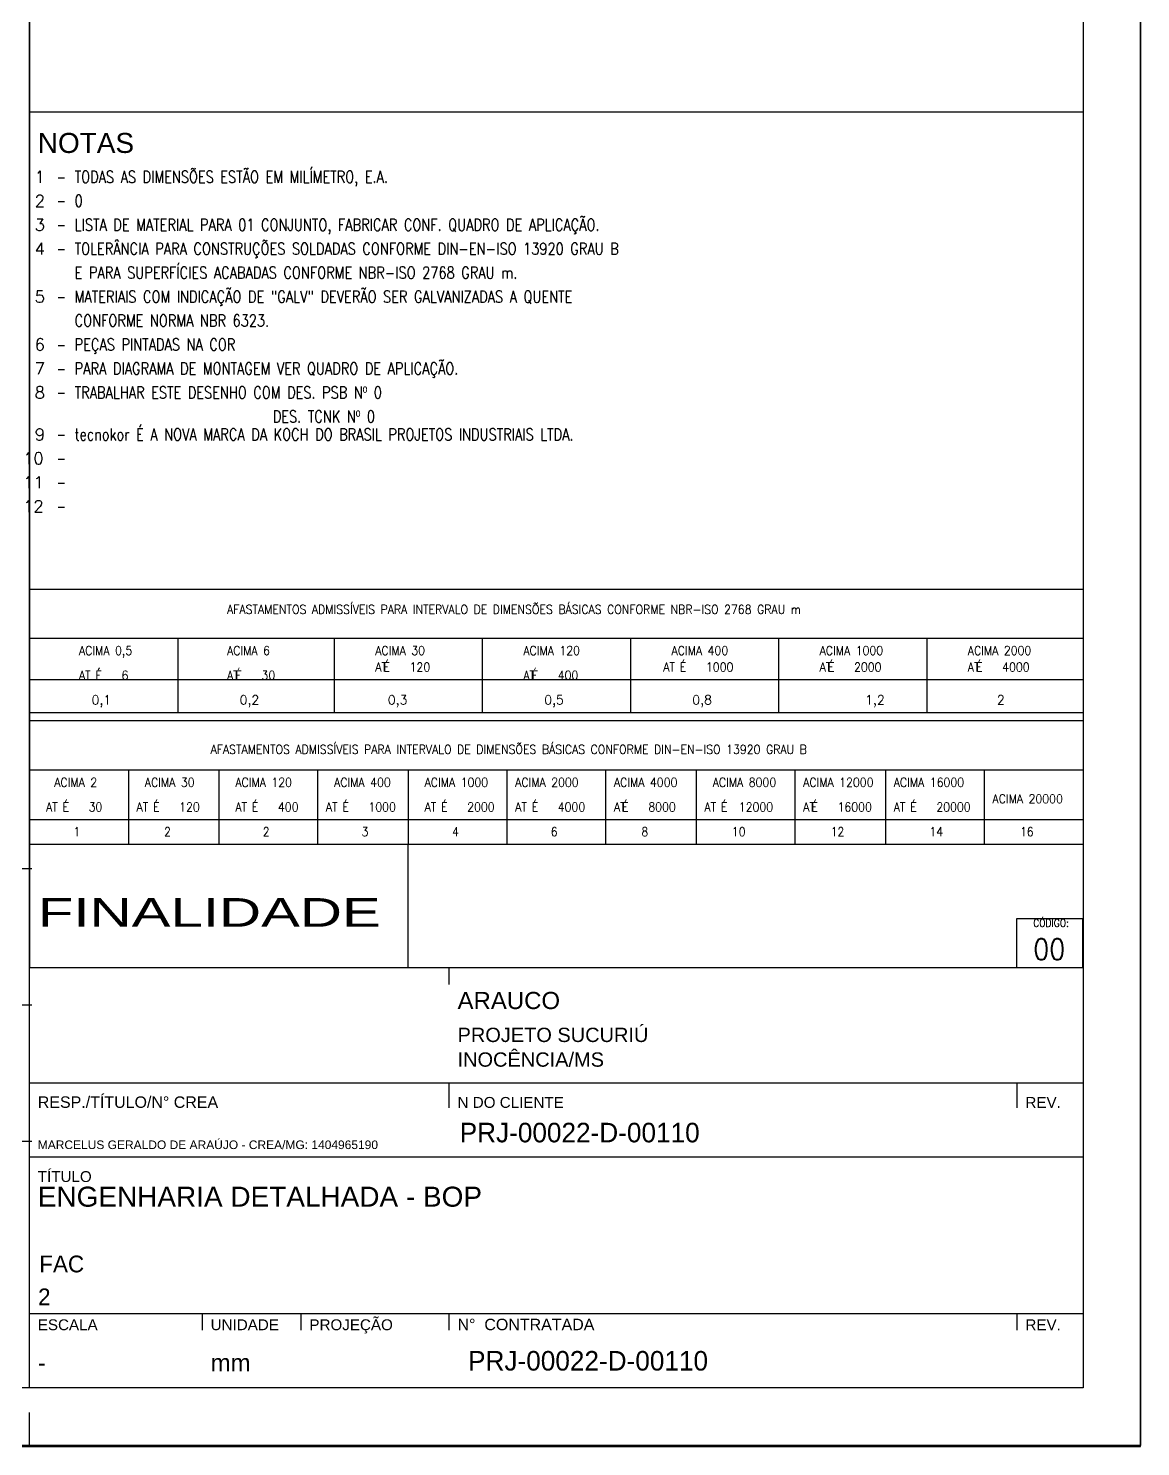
# Model space of a CAD drawing. Header units: millimetres. Extents: x 505 to 1346, y 20403 to 20997.
# Drawn here: x 1160.3 to 1346.1, y 20402.8 to 20639.6 of the extents above; entities that cross this region are included whole.
import ezdxf

# ---------------------------------------------------------------- set-up
doc = ezdxf.new("R2010")
doc.units = ezdxf.units.MM
doc.styles.add('ar', font='', dxfattribs={"height": 0.2})
doc.styles.add('ari', font='', dxfattribs={"height": 0.2})
doc.styles.add('Arial', font='ARIAL.TTF', dxfattribs={"height": 0.2})
doc.styles.add('RomanS', font='ROMANS__.TTF', dxfattribs={"height": 0.2})
doc.styles.get('ar').set_extended_font_data('ar')
doc.styles.get('ari').set_extended_font_data('ari')

# ---------------------------------------------------------------- blocks, each defined once
blk = doc.blocks.new('NOTAS1-110200292-76345')
at = {"color": 7, "style": 'RomanS'}
for s, height, width, p in [('TODAS AS DIMENSÕES ESTÃO EM MILÍMETRO, E.A.', 1.9818, 0.8, (1168.07, 20613.85)), ('-', 1.98, 0.7, (1165.07, 20613.85)), ('0', 1.98, 0.8, (1168.07, 20609.85)), ('-', 1.98, 0.7, (1165.07, 20609.85)), ('LISTA DE MATERIAL PARA 01 CONJUNTO, FABRICAR CONF. QUADRO DE APLICAÇÃO.', 1.9818, 0.8, (1168.07, 20605.85)), ('-', 1.98, 0.7, (1165.07, 20605.85)), ('-', 1.98, 0.7, (1165.07, 20601.85)), ('TOLERÂNCIA PARA CONSTRUÇÕES SOLDADAS CONFORME DIN-EN-ISO 13920 GRAU B', 1.9818, 0.8, (1168.07, 20601.85)), ('E PARA SUPERFÍCIES ACABADAS CONFORME NBR-ISO 2768 GRAU m.', 1.9818, 0.8, (1168.07, 20597.85)), ('MATERIAIS COM INDICAÇÃO DE "GALV" DEVERÃO SER GALVANIZADAS A QUENTE', 1.9818, 0.8, (1168.07, 20593.85)), ('-', 1.98, 0.7, (1165.07, 20593.85)), ('CONFORME NORMA NBR 6323.', 1.9818, 0.8, (1168.07, 20589.85)), ('-', 1.98, 0.7, (1165.07, 20585.85)), ('PEÇAS PINTADAS NA COR ', 1.9818, 0.8, (1168.07, 20585.85)), ('PARA DIAGRAMA DE MONTAGEM VER QUADRO DE APLICAÇÃO.', 1.9818, 0.8, (1168.07, 20581.85)), ('-', 1.98, 0.7, (1165.07, 20581.85)), ('-', 1.98, 0.7, (1165.07, 20577.85)), ('TRABALHAR ESTE DESENHO COM DES. PSB Nº 0', 1.9818, 0.8, (1168.07, 20577.85)), ('                            DES. TCNK Nº 0', 1.9818, 0.8, (1168.07, 20573.85)), ('-', 1.98, 0.7, (1165.07, 20570.85)), ('tecnokor É A NOVA MARCA DA KOCH DO BRASIL PROJETOS INDUSTRIAIS LTDA.', 1.9818, 0.8, (1168.07, 20570.85)), ('-', 1.98, 0.7, (1165.07, 20566.85)), ('-', 1.98, 0.7, (1165.07, 20562.85)), ('-', 1.98, 0.7, (1165.07, 20558.85))]:
    blk.add_text(s, height=height, dxfattribs=dict(at, width=width)).set_placement(p)
for s, height, p in [('1', 1.98, (1161.41, 20613.85)), ('2', 1.98, (1161.41, 20609.85)), ('3', 1.98, (1161.41, 20605.85)), ('4', 1.98, (1161.41, 20601.85)), ('5', 1.98, (1161.41, 20593.85)), ('6', 1.98, (1161.41, 20585.85)), ('7', 1.98, (1161.41, 20581.85)), ('8', 1.98, (1161.41, 20577.85)), ('9', 1.98, (1161.41, 20570.85)), ('10', 1.982, (1159.5, 20566.85)), ('11', 1.982, (1159.5, 20562.85)), ('12', 1.982, (1159.5, 20558.85))]:
    blk.add_text(s, height=height, dxfattribs=at).set_placement(p)
blk = doc.blocks.new('Unknown-110200292-1058')
at = {"color": 5, "linetype": 'Continuous'}
for p, q in [((1346.07, 20402.85), (1346.07, 20996.85)), ((505.07, 20402.85), (1346.07, 20402.85))]:
    blk.add_line(p, q, dxfattribs=at)
blk = doc.blocks.new('FORMATO_DET_A1-110200292-76346')
at = {"color": 2, "linetype": 'Continuous', "true_color": 0xffff00}
for p, q in [((1346.07, 20996.85), (1346.07, 20403.05)), ((1160.55, 20403.05), (1160.55, 20408.55)), ((1346.07, 20403.05), (505.07, 20403.05))]:
    blk.add_line(p, q, dxfattribs=at)
at = {"color": 1, "linetype": 'Continuous', "true_color": 0xff0000}
for p, q in [((1160.55, 20412.67), (1160.55, 20987.23)), ((1336.45, 20987.23), (1336.45, 20412.67)), ((1160.55, 20625.7), (1336.45, 20625.7)), ((1160.55, 20545.98), (1336.45, 20545.98)), ((1336.45, 20503.39), (1160.55, 20503.39)), ((1336.45, 20412.67), (529.8, 20412.67))]:
    blk.add_line(p, q, dxfattribs=at)
at = {"color": 6, "linetype": 'Continuous', "true_color": 0xff00ff}
blk.add_line((1160.55, 20987.23), (1160.55, 20482.77), dxfattribs=at)
at = {"color": 7, "linetype": 'Continuous'}
for p, q in [((1336.45, 20537.75), (1160.55, 20537.75)), ((1185.29, 20537.75), (1185.29, 20525.38)), ((1211.4, 20537.75), (1211.4, 20525.38)), ((1236.13, 20537.75), (1236.13, 20525.38)), ((1260.87, 20537.75), (1260.87, 20525.38)), ((1285.6, 20537.75), (1285.6, 20525.38)), ((1310.34, 20537.75), (1310.34, 20525.38)), ((1336.45, 20530.88), (1160.55, 20530.88)), ((1336.45, 20525.38), (1160.55, 20525.38)), ((1336.45, 20524.01), (1160.55, 20524.01)), ((1336.45, 20515.76), (1160.55, 20515.76)), ((1177.04, 20515.76), (1177.04, 20503.39)), ((1192.16, 20515.76), (1192.16, 20503.39)), ((1208.65, 20515.76), (1208.65, 20503.39)), ((1223.76, 20515.76), (1223.76, 20503.39)), ((1240.25, 20515.76), (1240.25, 20503.39)), ((1256.74, 20515.76), (1256.74, 20503.39)), ((1271.86, 20515.76), (1271.86, 20503.39)), ((1288.35, 20515.76), (1288.35, 20503.39)), ((1303.47, 20515.76), (1303.47, 20503.39)), ((1319.96, 20515.76), (1319.96, 20503.39)), ((1336.45, 20507.51), (1160.55, 20507.51)), ((1325.38, 20482.77), (1325.38, 20491.02)), ((1325.38, 20491.02), (1336.37, 20491.02)), ((1336.37, 20491.02), (1336.37, 20482.77)), ((1230.63, 20480.02), (1230.63, 20482.77)), ((1336.37, 20482.77), (1325.38, 20482.77)), ((1230.63, 20459.41), (1230.63, 20463.53)), ((1325.45, 20459.41), (1325.45, 20463.53)), ((1189.41, 20422.29), (1189.41, 20425.04)), ((1205.9, 20422.29), (1205.9, 20425.04)), ((1230.63, 20422.29), (1230.63, 20425.04)), ((1325.45, 20422.29), (1325.45, 20425.04))]:
    blk.add_line(p, q, dxfattribs=at)
at = {"color": 8, "linetype": 'Continuous', "true_color": 0x787878}
for p, q in [((1223.76, 20503.39), (1160.55, 20503.39)), ((1223.76, 20482.77), (1223.76, 20503.39)), ((1336.45, 20482.77), (1160.55, 20482.77)), ((1336.45, 20463.53), (1160.55, 20463.53)), ((1336.45, 20451.16), (1160.55, 20451.16)), ((1336.45, 20425.04), (1160.55, 20425.04))]:
    blk.add_line(p, q, dxfattribs=at)
at = {"color": 1, "linetype": 'Continuous', "true_color": 0xff0000}
for s, height, style, width, p in [('NOTAS', 3.342, 'Arial', 0.999742, (1161.92, 20618.83)), ('CÓDIGO:', 1.238, 'RomanS', 0.899768, (1328.13, 20489.65)), ('ENGENHARIA DETALHADA - BOP', 3.3424, 'Arial', 0.999742, (1161.92, 20442.91))]:
    blk.add_text(s, height=height, dxfattribs=dict(at, style=style, width=width)).set_placement(p)
at = {"color": 7, "linetype": 'Continuous'}
for s, height, style, width, p in [('AFASTAMENTOS ADMISSÍVEIS PARA INTERVALO DE DIMENSÕES BÁSICAS CONFORME NBR-ISO 2768 GRAU m', 1.4862, 'RomanS', 0.899768, (1193.53, 20541.88)), ('  0,1', 1.529, 'RomanS', 0.999742, (1168.8, 20526.76)), ('  0,2', 1.529, 'RomanS', 0.999742, (1193.53, 20526.76)), ('  0,3', 1.529, 'RomanS', 0.999742, (1218.27, 20526.76)), ('  0,5', 1.529, 'RomanS', 0.999742, (1244.38, 20526.76)), ('  0,8', 1.529, 'RomanS', 0.999742, (1269.11, 20526.76)), ('  1,2', 1.529, 'RomanS', 0.999742, (1297.97, 20526.76)), ('  2', 1.529, 'RomanS', 0.999742, (1319.96, 20526.76)), ('AFASTAMENTOS ADMISSÍVEIS PARA INTERVALO DE DIMENSÕES BÁSICAS CONFORME DIN-EN-ISO 13920 GRAU B', 1.4862, 'RomanS', 0.899768, (1190.78, 20518.51)), ('  1', 1.486, 'RomanS', 0.899768, (1166.05, 20504.77)), ('  2', 1.486, 'RomanS', 0.899768, (1181.16, 20504.77)), ('  2', 1.486, 'RomanS', 0.899768, (1197.65, 20504.77)), ('  3', 1.486, 'RomanS', 0.899768, (1214.14, 20504.77)), ('  4', 1.486, 'RomanS', 0.899768, (1229.26, 20504.77)), ('  6', 1.486, 'RomanS', 0.899768, (1245.75, 20504.77)), ('  8', 1.486, 'RomanS', 0.899768, (1260.87, 20504.77)), ('  10', 1.486, 'RomanS', 0.899768, (1275.98, 20504.77)), ('  12', 1.486, 'RomanS', 0.899768, (1292.47, 20504.77)), ('  14', 1.486, 'RomanS', 0.899768, (1308.96, 20504.77)), ('  16', 1.486, 'RomanS', 0.899768, (1324.08, 20504.77)), ('00', 3.468, 'RomanS', 0.899768, (1328.13, 20484.15)), ('PROJETO SUCURIÚ', 2.3877, 'Arial', 0.999742, (1232.01, 20470.4)), ('INOCÊNCIA/MS', 2.3877, 'Arial', 0.999742, (1232.01, 20466.28)), ('RESP./TÍTULO/N° CREA', 1.91, 'Arial', 0.999742, (1161.92, 20459.41)), ('N DO CLIENTE', 1.8145, 'Arial', 0.999742, (1232.01, 20459.41)), ('REV.', 1.814, 'Arial', 0.999742, (1326.83, 20459.41)), ('MARCELUS GERALDO DE ARAÚJO - CREA/MG: 1404965190', 1.4325, 'Arial', 0.999742, (1161.92, 20452.53)), ('TÍTULO', 1.814, 'Arial', 0.999742, (1161.92, 20447.03)), ('PROJEÇÃO', 1.814, 'Arial', 0.999742, (1207.27, 20422.29)), ('ESCALA', 1.814, 'Arial', 0.999742, (1161.92, 20422.29)), ('UNIDADE', 1.814, 'Arial', 0.999742, (1190.78, 20422.29)), ('N°  CONTRATADA', 1.91, 'Arial', 0.999742, (1232.01, 20422.29)), ('REV.', 1.814, 'Arial', 0.999742, (1326.83, 20422.29))]:
    blk.add_text(s, height=height, dxfattribs=dict(at, style=style, width=width)).set_placement(p)
at = {"color": 3, "linetype": 'Continuous', "true_color": 0x00ff00}
for s, height, style, width, p in [('ACIMA 0,5', 1.486, 'RomanS', 0.899768, (1168.8, 20535.01)), ('ACIMA 6', 1.486, 'RomanS', 0.899768, (1193.53, 20535.01)), ('ACIMA 30', 1.486, 'RomanS', 0.899768, (1218.27, 20535.01)), ('ACIMA 120', 1.486, 'RomanS', 0.899768, (1243, 20535.01)), ('ACIMA 400', 1.486, 'RomanS', 0.899768, (1267.74, 20535.01)), ('ACIMA 1000', 1.486, 'RomanS', 0.899768, (1292.47, 20535.01)), ('ACIMA 2000', 1.486, 'RomanS', 0.899768, (1317.21, 20535.01)), ('AT', 1.486, 'RomanS', 0.899768, (1218.27, 20532.26)), ('É', 1.49, 'RomanS', 0.899768, (1219.64, 20532.26)), ('   120', 1.486, 'RomanS', 0.899768, (1221.01, 20532.26)), ('AT', 1.486, 'RomanS', 0.899768, (1266.36, 20532.26)), ('É', 1.49, 'RomanS', 0.899768, (1269.11, 20532.26)), ('   1000', 1.486, 'RomanS', 0.899768, (1270.49, 20532.26)), ('AT', 1.486, 'RomanS', 0.899768, (1292.47, 20532.26)), ('É', 1.49, 'RomanS', 0.899768, (1293.85, 20532.26)), ('   2000', 1.486, 'RomanS', 0.899768, (1295.22, 20532.26)), ('AT', 1.486, 'RomanS', 0.899768, (1317.21, 20532.26)), ('É', 1.49, 'RomanS', 0.899768, (1318.58, 20532.26)), ('   4000', 1.486, 'RomanS', 0.899768, (1319.96, 20532.26)), ('AT', 1.486, 'RomanS', 0.899768, (1168.8, 20530.88)), ('É', 1.49, 'RomanS', 0.899768, (1171.54, 20530.88)), ('   6', 1.486, 'RomanS', 0.899768, (1172.92, 20530.88)), ('AT', 1.486, 'RomanS', 0.899768, (1193.53, 20530.88)), ('É', 1.49, 'RomanS', 0.899768, (1194.91, 20530.88)), ('   30', 1.486, 'RomanS', 0.899768, (1196.28, 20530.88)), ('AT', 1.486, 'RomanS', 0.899768, (1243, 20530.88)), ('É', 1.49, 'RomanS', 0.899768, (1244.38, 20530.88)), ('   400', 1.486, 'RomanS', 0.899768, (1245.75, 20530.88)), ('ACIMA 2', 1.486, 'RomanS', 0.899768, (1164.67, 20513.01)), ('ACIMA 30', 1.486, 'RomanS', 0.899768, (1179.79, 20513.01)), ('ACIMA 120', 1.486, 'RomanS', 0.899768, (1194.91, 20513.01)), ('ACIMA 400', 1.486, 'RomanS', 0.899768, (1211.4, 20513.01)), ('ACIMA 1000', 1.486, 'RomanS', 0.899768, (1226.51, 20513.01)), ('ACIMA 2000', 1.486, 'RomanS', 0.899768, (1241.63, 20513.01)), ('ACIMA 4000', 1.486, 'RomanS', 0.899768, (1258.12, 20513.01)), ('ACIMA 8000', 1.486, 'RomanS', 0.899768, (1274.61, 20513.01)), ('ACIMA 12000', 1.4862, 'RomanS', 0.899768, (1289.72, 20513.01)), ('ACIMA 16000', 1.4862, 'RomanS', 0.899768, (1304.84, 20513.01)), ('AT', 1.486, 'RomanS', 0.899768, (1163.3, 20508.89)), ('É', 1.49, 'RomanS', 0.899768, (1166.05, 20508.89)), ('   30', 1.486, 'RomanS', 0.899768, (1167.42, 20508.89)), ('AT', 1.486, 'RomanS', 0.899768, (1178.41, 20508.89)), ('É', 1.49, 'RomanS', 0.899768, (1181.16, 20508.89)), ('   120', 1.486, 'RomanS', 0.899768, (1182.54, 20508.89)), ('AT', 1.486, 'RomanS', 0.899768, (1194.91, 20508.89)), ('É', 1.49, 'RomanS', 0.899768, (1197.65, 20508.89)), ('   400', 1.486, 'RomanS', 0.899768, (1199.03, 20508.89)), ('AT', 1.486, 'RomanS', 0.899768, (1210.02, 20508.89)), ('É', 1.49, 'RomanS', 0.899768, (1212.77, 20508.89)), ('   1000', 1.486, 'RomanS', 0.899768, (1214.14, 20508.89)), ('AT', 1.486, 'RomanS', 0.899768, (1226.51, 20508.89)), ('É', 1.49, 'RomanS', 0.899768, (1229.26, 20508.89)), ('   2000', 1.486, 'RomanS', 0.899768, (1230.63, 20508.89)), ('AT', 1.486, 'RomanS', 0.899768, (1241.63, 20508.89)), ('É', 1.49, 'RomanS', 0.899768, (1244.38, 20508.89)), ('   4000', 1.486, 'RomanS', 0.899768, (1245.75, 20508.89)), ('AT', 1.486, 'RomanS', 0.899768, (1258.12, 20508.89)), ('É', 1.49, 'RomanS', 0.899768, (1259.49, 20508.89)), ('   8000', 1.486, 'RomanS', 0.899768, (1260.87, 20508.89)), ('AT', 1.486, 'RomanS', 0.899768, (1273.23, 20508.89)), ('É', 1.49, 'RomanS', 0.899768, (1275.98, 20508.89)), ('   12000', 1.486, 'RomanS', 0.899768, (1275.98, 20508.89)), ('AT', 1.486, 'RomanS', 0.899768, (1289.72, 20508.89)), ('É', 1.49, 'RomanS', 0.899768, (1291.1, 20508.89)), ('   16000', 1.486, 'RomanS', 0.899768, (1292.47, 20508.89)), ('AT', 1.486, 'RomanS', 0.899768, (1304.84, 20508.89)), ('É', 1.49, 'RomanS', 0.899768, (1307.59, 20508.89)), ('   20000', 1.486, 'RomanS', 0.899768, (1308.96, 20508.89)), ('ACIMA 20000', 1.4862, 'RomanS', 0.899768, (1321.33, 20510.26)), ('ARAUCO', 2.865, 'Arial', 0.999742, (1232.01, 20475.9)), ('mm', 2.865, 'Arial', 0.999742, (1190.78, 20415.42)), ('-', 2.86, 'Arial', 0.999742, (1161.92, 20415.42))]:
    blk.add_text(s, height=height, dxfattribs=dict(at, style=style, width=width)).set_placement(p)
at = {"color": 6, "linetype": 'Continuous', "true_color": 0xff00ff, "style": 'Arial', "width": 1.457968}
blk.add_text('FINALIDADE', height=4.775, dxfattribs=at).set_placement((1161.92, 20489.65))
at = {"color": 1, "linetype": 'Continuous'}
for style, p in [('ari', (1232.37, 20453.65)), ('ar', (1233.77, 20415.55))]:
    blk.add_text('PRJ-00022-D-00110', height=3.2667, dxfattribs=dict(at, style=style)).set_placement(p)
at = {"color": 3, "linetype": 'Continuous', "style": 'ar'}
for s, p in [('FAC', (1162.17, 20431.95)), ('2', (1161.97, 20426.45))]:
    blk.add_text(s, height=2.8, dxfattribs=at).set_placement(p)
blk = doc.blocks.new('StraightDimension-110200292-69598 - 64510')
at = {"color": 7, "linetype": 'Continuous'}
for p, q in [((1148.09, 20499.35), (1160.94, 20499.35)), ((546.34, 20476.6), (1160.94, 20476.6))]:
    blk.add_line(p, q, dxfattribs=at)
blk = doc.blocks.new('StraightDimension-110200292-69599 - 64510')
at = {"color": 7, "linetype": 'Continuous'}
for p, q in [((546.34, 20476.6), (1160.94, 20476.6)), ((1148.09, 20453.85), (1160.94, 20453.85))]:
    blk.add_line(p, q, dxfattribs=at)

msp = doc.modelspace()

# ---------------------------------------------------------------- block references
for name in ['Unknown-110200292-1058', 'FORMATO_DET_A1-110200292-76346', 'NOTAS1-110200292-76345']:
    msp.add_blockref(name, (0, 0))

# ---------------------------------------------------------------- next in the draw order: block references
msp.add_blockref('StraightDimension-110200292-69598 - 64510', (0, 0))

# ---------------------------------------------------------------- next in the draw order: block references
msp.add_blockref('StraightDimension-110200292-69599 - 64510', (0, 0))

doc.saveas('drawing.dxf')
